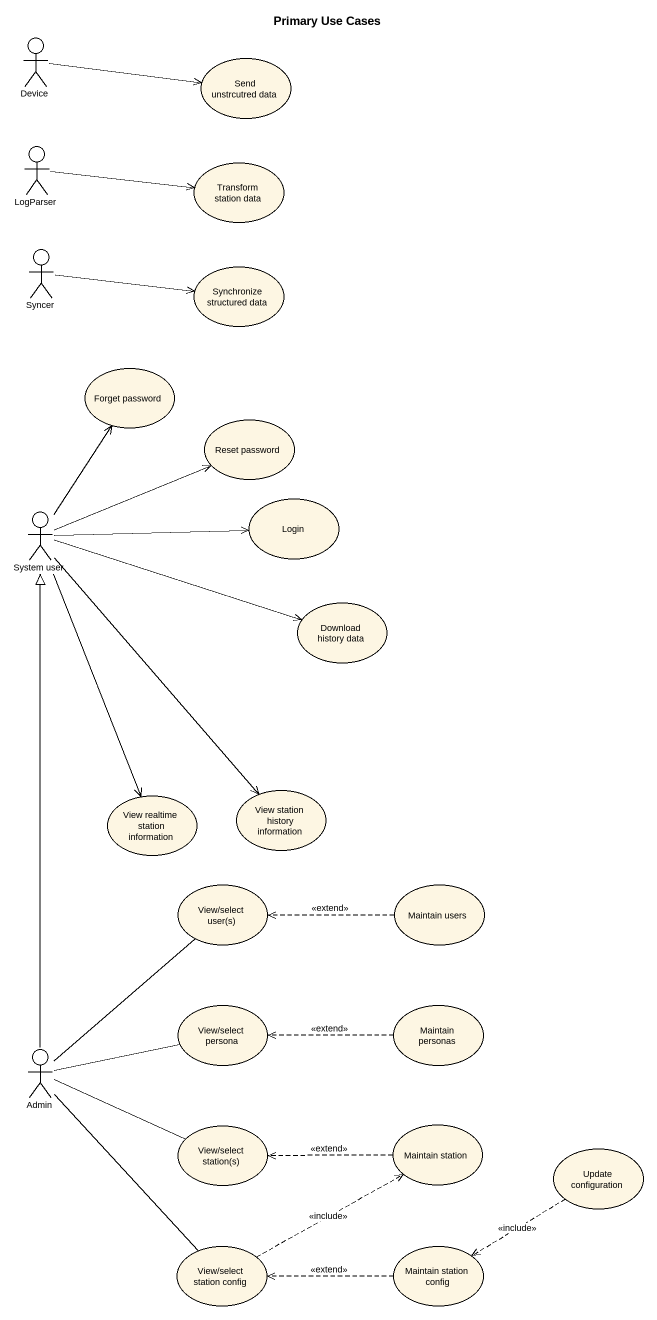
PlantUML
@startuml
title Primary Use Cases
actor Device
usecase "Send unstrcutred data" as Send_unstrcutred_data
actor LogParser
usecase "Transform station data" as Transform_station_data
actor Syncer
usecase "Synchronize structured data" as Synchronize_structured_data
usecase "Forget password" as Forget_password
usecase "Reset password" as Reset_password
usecase Login
actor "System user" as System_user
usecase "Download history data" as Download_history_data
usecase "View realtime station information" as View_realtime_station
usecase "View station history information" as View_station_history
usecase "View/select user(s)" as View_select_user_s
usecase "Maintain users" as Maintain_users
usecase "View/select persona" as View_select_persona
usecase "Maintain personas" as Maintain_personas
actor Admin
usecase "View/select station(s)" as View_select_station_s
usecase "Maintain station" as Maintain_station
usecase "Update configuration" as Update_configuration
usecase "View/select station config" as View_select_station_config
usecase "Maintain station config" as Maintain_station_config
Device -right-> Send_unstrcutred_data
LogParser -right-> Transform_station_data
Syncer -right-> Synchronize_structured_data
System_user -up-> Forget_password
System_user -right-> Reset_password
System_user -right-> Login
System_user -right-> Download_history_data
System_user --> View_realtime_station
System_user --> View_station_history
Maintain_users .left.> View_select_user_s : <<extend>>
Maintain_personas .left.> View_select_persona : <<extend>>
Admin -up-|> System_user
Admin -up- View_select_user_s
Admin -right- View_select_persona
Admin -right- View_select_station_s
Admin -- View_select_station_config
Maintain_station .left.> View_select_station_s : <<extend>>
Update_configuration ..> Maintain_station_config : <<include>>
View_select_station_config .right.> Maintain_station : <<include>>
Maintain_station_config .left.> View_select_station_config : <<extend>>
@enduml
